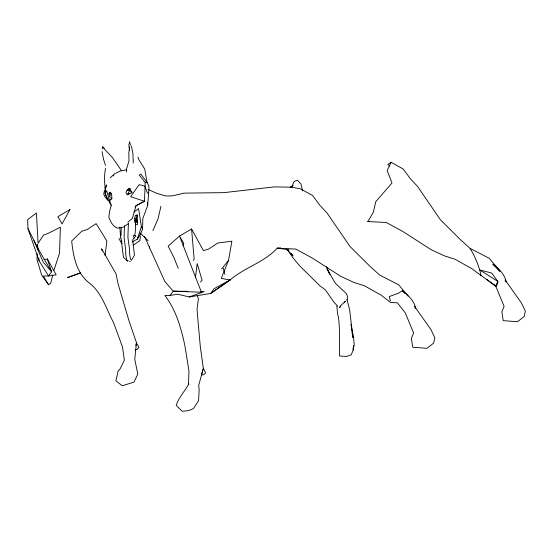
<?xml version="1.0" encoding="UTF-8"?>
<svg xmlns="http://www.w3.org/2000/svg" width="553" height="553" viewBox="0 0 553 553"><rect width="100%" height="100%" fill="white"/><g stroke="black" fill="none" stroke-linecap="round" stroke-linejoin="round"><path stroke-width="0.83" d="M121.038 235.772L121.328 227.311M105.353 188.725L105.27 187.398L105.118 193.633L107.752 200.38L104.586 196.246L103.715 194.006L104.31 191.345L105.443 190.052M37.203 253.744L37.03 259.654L41.669 275.041L48.574 284.795L50.717 283.129L52.784 274.945M37.355 248.677L37.48 244.461L37.977 249.576M135.209 219.479C135.734 224.94 135.616 230.352 134.711 235.702M132.119 242L137.386 239.096L140.234 234.617L142.563 228.935L142.819 218.518L147.485 205.999M134.98 207.064L136.045 205.702L144.464 201.237L145.204 182.58L139.225 174.983L140.863 174.077L147.105 182.552L148.695 185.552L148.985 187.902L147.672 205.675L147.361 202.336M140.365 236.027L139.971 240.548L133.19 245.2M124.446 225.769L124.107 237.859L125.69 249.977L125.718 254.214L126.727 260.028L127.632 261.044L128.227 260.712M128.4 223.391L127.909 237.14L129.492 249.258L129.52 253.502L130.529 259.316L131.434 260.325L134.469 255.244L132.665 239.822L134.289 237.783M102.243 251.11L101.628 248.788L116.04 273.818L118.072 283.848L129.112 321.175L136.467 342.666L134.752 359.263L137.794 374.105L134.033 382.109L122.199 385.766L115.902 380.823L118.107 371.07L120.001 369.079L124.342 360.19L122.503 347.021L113.579 322.682C106.114 308.864 101.842 291.949 88.445 282.341C76.217 272.276 73.231 255.949 71.69 241.004L81.809 231.223L86.904 229.689L96.153 223.633L106.888 241.025L105.063 255.534M353.056 349.855L353.485 345.756L353.602 349.365L351.155 354.819L346.752 356.415L339.542 356.008C339.307 343.012 340.109 329.768 338.367 316.641L337.738 314.961L336.818 306.113M129.672 147.672L129.402 150.119L128.78 143.994M129.443 143.538L129.644 141.782L130.584 145.266M195.506 277.253L197.172 263.601L202.115 280.309L200.407 282.03M129.713 146.849L128.808 152.994L129.001 160.923L126.609 168.679L126.589 171.969M137.649 237.493L137.386 239.096L141.368 226.516L138.603 208.536L134.054 212.062M280.703 248.021L277.295 248.117C264.147 262.516 244.523 267.445 230.055 279.991L221.262 278.38L228.52 260.435L231.88 241.198L217.785 243.037L208.536 249.092L203.442 250.627L191.58 228.99L179.504 236.055L168.167 246.133L173.995 257.677L178.211 268.329M106.135 186.396L106.418 184.93L105.153 191.504M105.568 168.312C104.123 175.19 104.399 182.421 105.305 189.292M347.001 300.168L347.699 296.837L346.316 293.608L335.256 283.171L326.947 268.613L329.795 274.274L326.533 266.822M135.831 345.68L136.467 342.666M353.146 349.835L354.238 344.796L353.498 336.715L350.906 324.5M183.161 245.802L183.707 243.299L179.504 236.055L201.437 292.226L173.276 291.168L164.877 281.588L144.575 236.629M137.192 214.965L136.494 218.055L136.923 222.472L135.091 222.818L134.669 218.4L135.361 215.311L137.192 214.965L137.497 224.483L135.672 224.829M102.215 148.985L102.706 146.842L104.261 148.273L104.489 149.566M160.93 206.338L157.992 218.926L152.884 230.629M470.119 248.428L473.631 254.601L477.115 262.35L479.776 269.988L491.686 273.03L497.769 281.359L496.67 285.942L495.765 286.226L471.764 268.647L455.064 259.246L444.577 255.921L431.264 249.769L402.764 231.437L386.326 222.513L367.8 221.532L373.275 212.428L375.784 201.651L392.001 182.981L387.155 170.497L391.068 162.285L403.137 168.969L410.637 179.068L417.508 186.32L440.437 219.831L460.49 239.746L470.119 248.428L489.281 258.327L499.705 270.859M197.227 295.779L198.458 298.751L197.034 308.892L198.015 321.328L200.345 346.869L203.338 368.554L198.727 385.213L199.163 390.252L198.548 400.738L193.55 408.446C190.163 410.526 186.015 411.169 182.089 411.218L176.2 405.349C178.84 397.213 184.764 391.324 188.863 383.955L188.476 384.605L188.981 371.056L184.93 345.971C181.135 328.06 176.179 310.198 164.884 295.461L170.186 295.385L177.769 294.237L189.216 296.961L204.237 291.562L200.794 291.521M111.015 206.082L109.584 211.274L108.83 217.246C110.628 221.504 112.736 226.716 117.602 228.161L123.416 227.069L128.545 223.516M201.61 374.181L203.338 368.554M54.021 270.037L59.537 253.046L60.374 227.242L47.523 233.663L43.597 235.08L38.088 243.223L36.408 212.974L27.65 219.7L27.947 228.603L39.049 260.677L48.553 275.975L56.143 274.827L47.323 258.922L44.012 259.62M113.434 175.951L114.001 174.333M481.075 275.85L479.776 269.988L497.769 281.359L495.765 286.226L504.115 306.403L501.875 311.788L503.216 320.643L517.497 321.728L524.161 316.523L525.35 311.166L521.479 303.044L505.062 279.859L506.265 281.961C504.682 274.24 498.91 268.682 492.806 264.182L499.912 271.564M133.522 235.232L133.245 235.861L134.441 238.212M126.907 190.64L125.932 192.465L127.231 194.739L131.455 192.859L130.128 189.866L128.614 188.85L126.907 190.64L130.128 189.866L132.236 192.423M193.322 260.408L194.144 259.157L191.58 228.99M170.186 295.385L173.22 291.168L187.896 291.355M148.432 193.308L147.513 192.907L147.001 191.898L144.872 186.161L139.121 184.64L130.619 196.681L144.464 201.237L136.045 205.702L132.444 218.228L127.854 222.278M111.782 197.366L109.466 196.992L108.989 193.84L110.199 192.306L111.865 195.112M221.615 268.917L228.52 260.435M340.779 306.321L339.618 307.579L340.572 305.671L345.418 301.261L344.256 302.526M111.989 198.036L109.522 200.642L111.471 205.847M110.261 177.796L113.165 175.059M111.955 198.472L109.522 200.642L106.681 190.737L105.118 193.633L110.877 205.045M230.055 279.991L214.115 288.701L210.707 293.429L230.055 279.991L210.707 293.429L189.167 296.968M290.671 187.018L293.076 185.373L292.171 186.195L293.74 182.055L295.005 181.004L297.521 180.271L300.97 184.066L302.643 190.854M391.068 162.285L387.819 164.49L389.851 165.99M288.922 249.79L277.205 248.124L295.814 249.099L312.258 258.023L340.752 276.348L354.065 282.5L364.558 285.832L381.252 295.233L390.563 302.436L397.372 302.816L405.252 312.811L413.603 332.989L411.363 338.374L412.704 347.229L426.992 348.314L433.656 343.102L434.838 337.752L430.967 329.629L414.556 306.438L415.752 308.546C414.169 300.825 408.397 295.261 402.301 290.76L398.347 293.249L389.271 296.574L390.314 300.846M114.188 173.967L120.464 170.953L126.278 169.861M145.204 182.58L146.027 182.124L147.105 182.552L144.713 168.962L138.969 159.928L137.994 157.142M129.554 261.673L130.238 261.286M129.347 193.799L127.231 194.739L130.128 189.866L127.639 189.886M111.976 196.37L108.989 193.84L110.87 193.038M135.298 349.973L137.172 349.296L138.872 347.346L137.172 344.063M128.614 188.85L130.39 188.352M134.669 218.4L136.494 218.055M134.946 220.308L136.778 219.963M135.036 221.338L136.861 220.993M108.989 193.84L111.298 193.571M201.361 374.989L203.525 374.775L205.633 373.012L203.386 368.222M290.263 187.301L291.915 187.197L300.555 188.87L312.625 195.548L320.132 205.647L326.996 212.905L349.925 246.41L369.978 266.332L379.607 275.014L398.768 284.906L408.1 296.125M367.8 221.532L369.508 221.483M290.27 187.225L291.915 187.197L274.475 186.893L223.813 192.651L183.99 193.128L172.557 195.831L165.617 195.99L156.693 193.287L148.218 189.472M109.287 192.32L110.199 192.306M135.271 236.235L135.976 236.249L134.752 235.467M486.847 279.396L495.765 286.226L494.188 284.228M127.632 261.044L123.492 257.415L121.024 237.97M122.151 243.355L120.879 242.2L118.985 238.433M140.51 233.262L148.225 240.811M402.301 290.76L405.149 293.65M286.468 249.168L293.021 255.825L290.961 253.295M337.669 306.162L333.929 302.166L325.323 289.793L320.028 285.942L299.263 265.426L292.668 257.345L287.539 249.832M105.167 149.884L112.342 157.432L121.231 170.324M48.574 284.795L43.258 276.051L48.553 275.975L51.595 271.765L47.323 258.922M33.885 240.624L43.245 262.184L51.595 271.765L39.242 250.675L27.947 228.603M102.706 146.842L103.376 148.183M141.368 226.516L142.563 228.935M121.301 240.223L121.971 241.827M347.014 299.678L349.614 309.597L352.932 337.627L352.026 332.526M223.26 268.198L224.884 274.378M131.427 146.103L132.969 153.976L133.114 159.852M105.533 165.333L103.591 159.492L102.049 151.626M351.425 329.132L351.722 330.832M119.842 227.172L120.658 238.011M38.8 258.113L39.049 260.677M497.769 281.359L497.88 283.088M149.524 246.396L149.573 248.014M140.199 233.159L140.234 234.617M133.176 160.142L133.211 163.121M69.948 209.587L62.081 223.896L57.871 216.652L69.948 209.587M80.233 273.009L67.59 277.558L80.226 273.009"/></g></svg>
